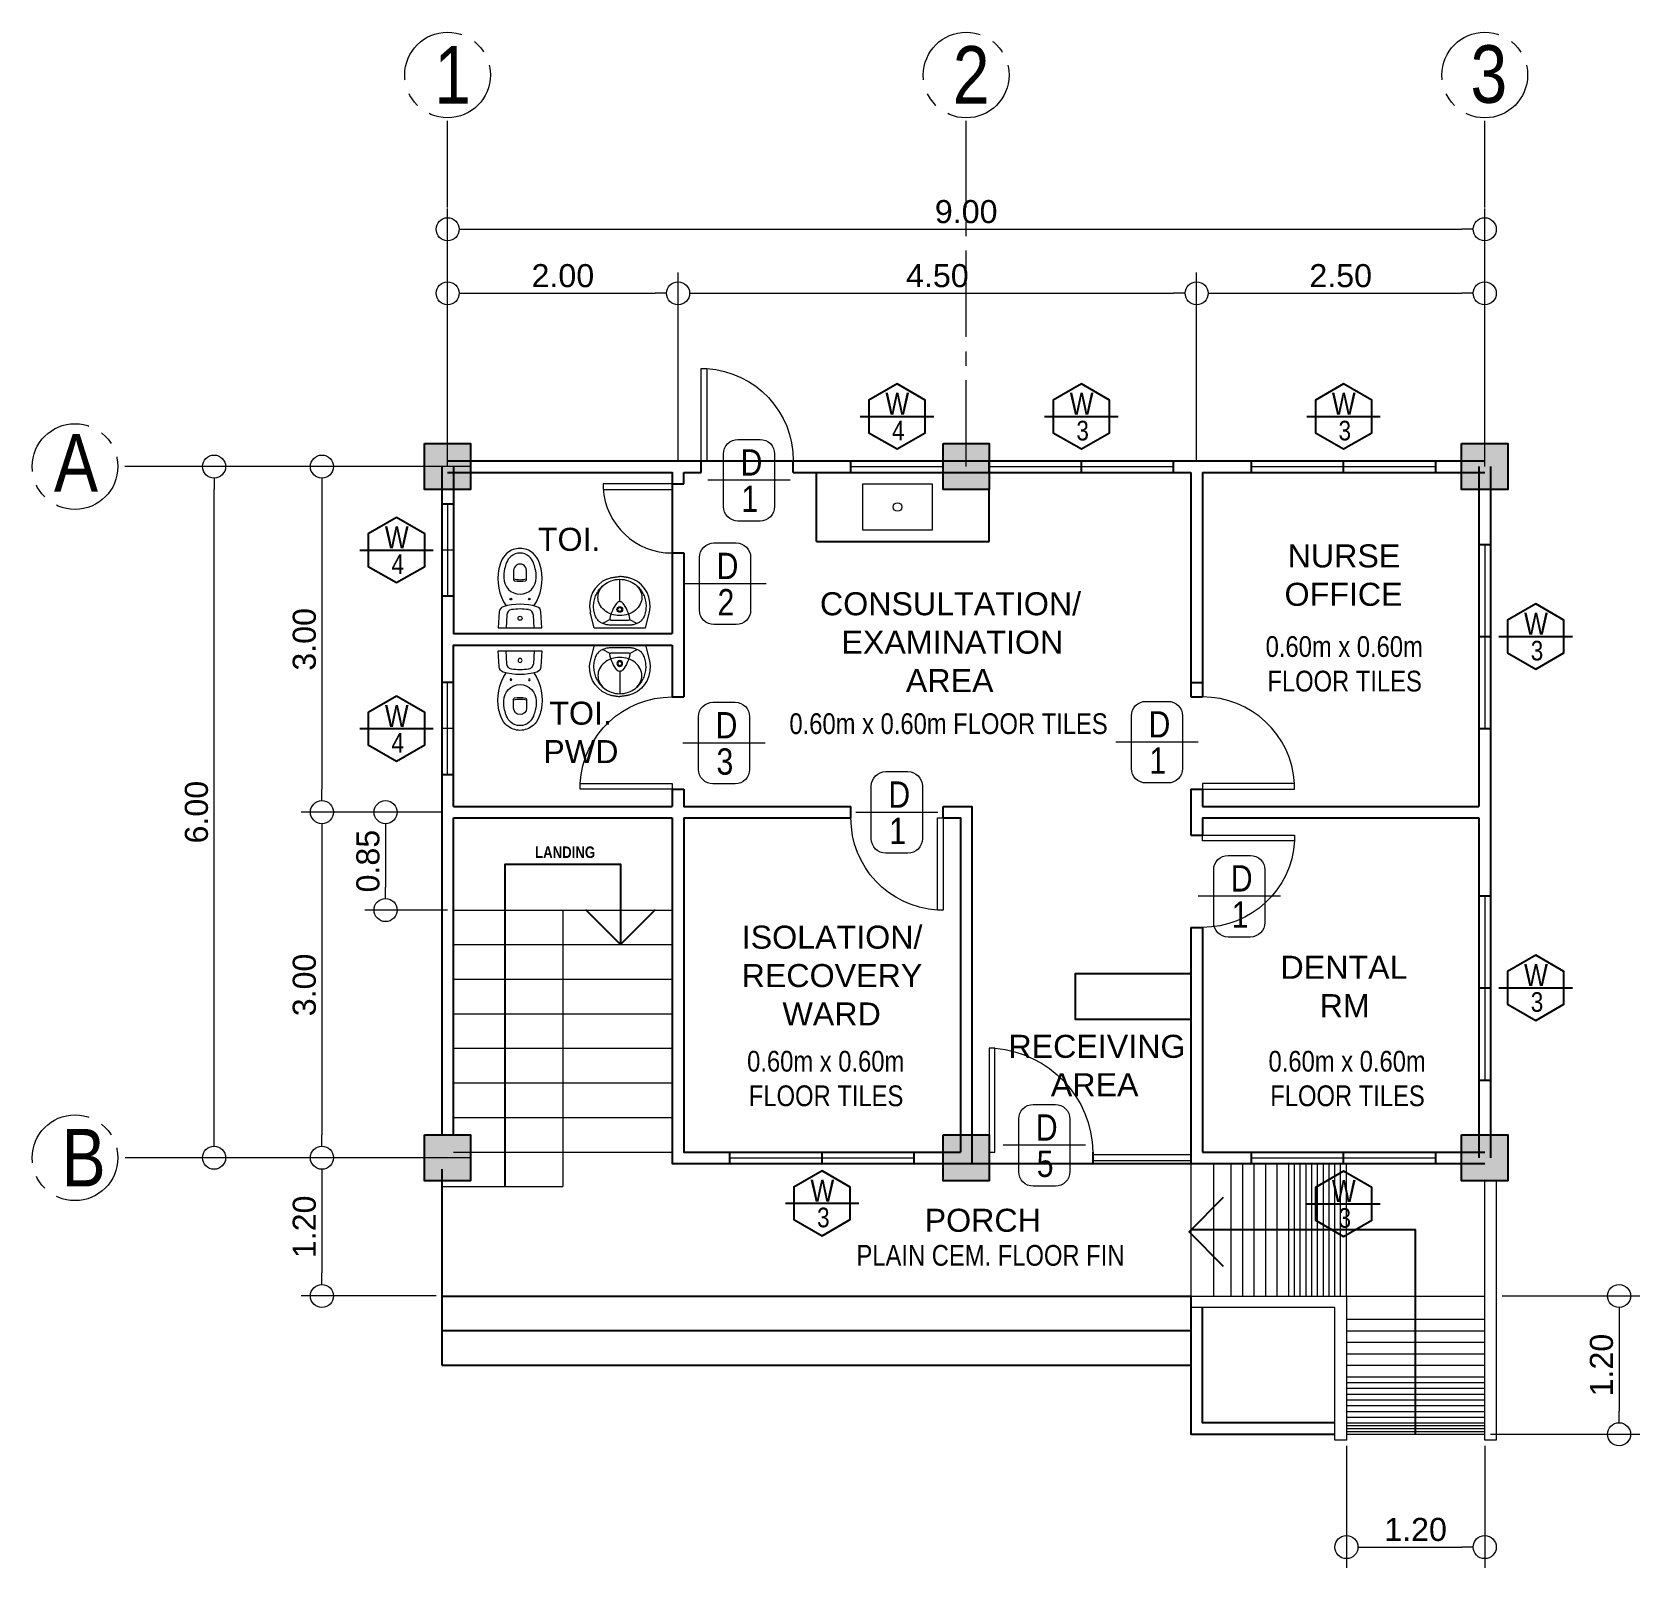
# Model space of a CAD drawing. Header units: metres. Extents: x -460 to 31334, y -1777 to 24987.
# Drawn here: x 70.41 to 84.36, y -798.45 to -785.12 of the extents above; entities that cross this region are included whole.
import ezdxf
from ezdxf.enums import TextEntityAlignment as Align

# ---------------------------------------------------------------- set-up
doc = ezdxf.new("R2010")
doc.units = ezdxf.units.M
doc.header["$MEASUREMENT"] = 0
doc.linetypes.add('CENTER2', pattern=[1.125, 0.75, -0.125, 0.125, -0.125])
doc.linetypes.add('HIDDEN', pattern=[0.375, 0.25, -0.125])
doc.layers.get('Defpoints').update_dxf_attribs({"color": 2})
for name, color, linetype in [('01 FURNITURE', 8, 'Continuous'), ('Anno_Door Sched', 1, 'Continuous'), ('Anno_Flr. Level', 1, 'Continuous'), ('Anno_Win&Dr Sched', 1, 'Continuous'), ('FURN', 8, 'Continuous'), ('wall', 7, 'Continuous')]:
    doc.layers.add(name, color=color, linetype=linetype)
for name, color, linetype, lineweight in [('Arch_Door', 1, 'Continuous', 18), ('COLUMNS', 5, 'Continuous', 25), ('DIM', 8, 'Continuous', 5), ('fix', 8, 'Continuous', 13), ('FIXTURES AND FURNITURES', 1, 'Continuous', 20)]:
    doc.layers.add(name, color=color, linetype=linetype, lineweight=lineweight)
doc.layers.add('DW', color=7, linetype='Continuous', lineweight=9, true_color=0xff0a0a)
doc.layers.add('DWS', color=7, linetype='Continuous', lineweight=15, true_color=0x0aff0a)
doc.styles.add('AN100', font='ARIALN.TTF', dxfattribs={"height": 0.25})
doc.styles.get("Standard").update_dxf_attribs({"font": 'arial.ttf'})
doc.dimstyles.get("Standard").update_dxf_attribs({"dimtxt": 0.2, "dimasz": 0.2, "dimexe": 0.18, "dimexo": 0.05, "dimgap": 0.05, "dimtad": 1, "dimzin": 0, "dimdsep": 46, "dimtxsty": 'Standard', "dimblk": 'DOTBLANK', "dimcen": 0.09, "dimclrd": 256, "dimclre": 256, "dimaunit": 1, "dimadec": 6, "dimazin": 0, "dimtfac": 1, "dimtix": 1, "dimtofl": 0, "dimtmove": 0, "dimatfit": 3, "dimfxl": 1, "dimtolj": 1, "dimtzin": 0, "dimlwd": -1, "dimlwe": -1, "dimarcsym": 0})

# ---------------------------------------------------------------- blocks, each defined once
blk = doc.blocks.new('_DotBlank')
at = {"color": 0, "linetype": 'ByBlock', "lineweight": -2}
blk.add_line((-0.5, 0), (-1, 0), dxfattribs=at)
blk.add_circle((0, 0), 0.5, dxfattribs=at)
blk = doc.blocks.new('*D676')
at = {"layer": 'Defpoints', "color": 0, "transparency": 16777216}
for p in [(83.012, -787.387), (80.512, -788.891), (83.012, -788.891)]:
    blk.add_point(p, dxfattribs=at)
at = {"layer": 'DIM', "transparency": 16777216}
for p, q in [((80.512, -788.841), (80.512, -787.207)), ((83.012, -788.841), (83.012, -787.207)), ((80.712, -787.387), (82.812, -787.387))]:
    blk.add_line(p, q, dxfattribs=at)
at = {"layer": 'DIM', "transparency": 16777216, "xscale": 0.2, "yscale": 0.2, "zscale": 0.2, "rotation": 180}
blk.add_blockref('_DotBlank', (80.512, -787.387), dxfattribs=at)
at = {"layer": 'DIM', "transparency": 16777216, "xscale": 0.2, "yscale": 0.2, "zscale": 0.2}
blk.add_blockref('_DotBlank', (83.012, -787.387), dxfattribs=at)
at = {"layer": 'DIM', "color": 0, "transparency": 16777216, "insert": (81.762, -787.235), "char_height": 0.2, "attachment_point": 5}
blk.add_mtext('\\A1;2.50', dxfattribs=at)
blk = doc.blocks.new('*D677')
at = {"layer": 'Defpoints', "color": 0, "transparency": 16777216}
for p in [(74.012, -788.891), (72.921, -791.891), (74.012, -791.891)]:
    blk.add_point(p, dxfattribs=at)
at = {"layer": 'DIM', "transparency": 16777216}
for p, q in [((73.962, -788.891), (72.741, -788.891)), ((72.921, -789.091), (72.921, -791.691)), ((73.962, -791.891), (72.741, -791.891))]:
    blk.add_line(p, q, dxfattribs=at)
at = {"layer": 'DIM', "transparency": 16777216, "xscale": 0.2, "yscale": 0.2, "zscale": 0.2}
for p, rotation in [((72.921, -788.891), 90), ((72.921, -791.891), 270)]:
    blk.add_blockref('_DotBlank', p, dxfattribs=dict(at, rotation=rotation))
at = {"layer": 'DIM', "color": 0, "transparency": 16777216, "insert": (72.769, -790.391), "char_height": 0.2, "attachment_point": 5, "rotation": 90}
blk.add_mtext('\\A1;3.00', dxfattribs=at)
blk = doc.blocks.new('*D678')
at = {"layer": 'Defpoints', "color": 0, "transparency": 16777216}
for p in [(76.012, -787.387), (74.012, -788.891), (76.012, -788.891)]:
    blk.add_point(p, dxfattribs=at)
at = {"layer": 'DIM', "transparency": 16777216}
for p, q in [((74.012, -788.841), (74.012, -787.207)), ((76.012, -788.841), (76.012, -787.207)), ((74.212, -787.387), (75.812, -787.387))]:
    blk.add_line(p, q, dxfattribs=at)
at = {"layer": 'DIM', "transparency": 16777216, "xscale": 0.2, "yscale": 0.2, "zscale": 0.2, "rotation": 180}
blk.add_blockref('_DotBlank', (74.012, -787.387), dxfattribs=at)
at = {"layer": 'DIM', "transparency": 16777216, "xscale": 0.2, "yscale": 0.2, "zscale": 0.2}
blk.add_blockref('_DotBlank', (76.012, -787.387), dxfattribs=at)
at = {"layer": 'DIM', "color": 0, "transparency": 16777216, "insert": (75.012, -787.235), "char_height": 0.2, "attachment_point": 5}
blk.add_mtext('\\A1;2.00', dxfattribs=at)
blk = doc.blocks.new('*D669')
at = {"layer": 'Defpoints', "color": 0, "transparency": 16777216}
for p in [(80.512, -787.387), (76.012, -788.891), (80.512, -788.891)]:
    blk.add_point(p, dxfattribs=at)
at = {"layer": 'DIM', "transparency": 16777216}
for p, q in [((76.012, -788.841), (76.012, -787.207)), ((80.512, -788.841), (80.512, -787.207)), ((76.212, -787.387), (80.312, -787.387))]:
    blk.add_line(p, q, dxfattribs=at)
at = {"layer": 'DIM', "transparency": 16777216, "xscale": 0.2, "yscale": 0.2, "zscale": 0.2, "rotation": 180}
blk.add_blockref('_DotBlank', (76.012, -787.387), dxfattribs=at)
at = {"layer": 'DIM', "transparency": 16777216, "xscale": 0.2, "yscale": 0.2, "zscale": 0.2}
blk.add_blockref('_DotBlank', (80.512, -787.387), dxfattribs=at)
at = {"layer": 'DIM', "color": 0, "transparency": 16777216, "insert": (78.262, -787.235), "char_height": 0.2, "attachment_point": 5}
blk.add_mtext('\\A1;4.50', dxfattribs=at)
blk = doc.blocks.new('*D670')
at = {"layer": 'Defpoints', "color": 0, "transparency": 16777216}
for p in [(83.012, -786.831), (83.012, -787.207), (74.012, -787.387)]:
    blk.add_point(p, dxfattribs=at)
at = {"layer": 'DIM', "transparency": 16777216}
for p, q in [((74.012, -787.337), (74.012, -786.651)), ((83.012, -787.157), (83.012, -786.651)), ((74.212, -786.831), (82.812, -786.831))]:
    blk.add_line(p, q, dxfattribs=at)
at = {"layer": 'DIM', "transparency": 16777216, "xscale": 0.2, "yscale": 0.2, "zscale": 0.2, "rotation": 180}
blk.add_blockref('_DotBlank', (74.012, -786.831), dxfattribs=at)
at = {"layer": 'DIM', "transparency": 16777216, "xscale": 0.2, "yscale": 0.2, "zscale": 0.2}
blk.add_blockref('_DotBlank', (83.012, -786.831), dxfattribs=at)
at = {"layer": 'DIM', "color": 0, "transparency": 16777216, "insert": (78.512, -786.679), "char_height": 0.2, "attachment_point": 5}
blk.add_mtext('\\A1;9.00', dxfattribs=at)
blk = doc.blocks.new('*D679')
at = {"layer": 'Defpoints', "color": 0, "transparency": 16777216}
for p in [(74.012, -791.891), (72.921, -794.891), (73.812, -794.891)]:
    blk.add_point(p, dxfattribs=at)
at = {"layer": 'DIM', "transparency": 16777216}
for p, q in [((73.962, -791.891), (72.741, -791.891)), ((72.921, -792.091), (72.921, -794.691)), ((73.762, -794.891), (72.741, -794.891))]:
    blk.add_line(p, q, dxfattribs=at)
at = {"layer": 'DIM', "transparency": 16777216, "xscale": 0.2, "yscale": 0.2, "zscale": 0.2}
for p, rotation in [((72.921, -791.891), 90), ((72.921, -794.891), 270)]:
    blk.add_blockref('_DotBlank', p, dxfattribs=dict(at, rotation=rotation))
at = {"layer": 'DIM', "color": 0, "transparency": 16777216, "insert": (72.769, -793.391), "char_height": 0.2, "attachment_point": 5, "rotation": 90}
blk.add_mtext('\\A1;3.00', dxfattribs=at)
blk = doc.blocks.new('*D680')
at = {"layer": 'Defpoints', "color": 0, "transparency": 16777216}
for p in [(73.812, -794.891), (72.921, -796.091), (73.962, -796.091)]:
    blk.add_point(p, dxfattribs=at)
at = {"layer": 'DIM', "transparency": 16777216}
for p, q in [((73.762, -794.891), (72.741, -794.891)), ((72.921, -795.091), (72.921, -795.891)), ((73.912, -796.091), (72.741, -796.091))]:
    blk.add_line(p, q, dxfattribs=at)
at = {"layer": 'DIM', "transparency": 16777216, "xscale": 0.2, "yscale": 0.2, "zscale": 0.2}
for p, rotation in [((72.921, -794.891), 90), ((72.921, -796.091), 270)]:
    blk.add_blockref('_DotBlank', p, dxfattribs=dict(at, rotation=rotation))
at = {"layer": 'DIM', "color": 0, "transparency": 16777216, "insert": (72.769, -795.491), "char_height": 0.2, "attachment_point": 5, "rotation": 90}
blk.add_mtext('\\A1;1.20', dxfattribs=at)
blk = doc.blocks.new('*D671')
at = {"layer": 'Defpoints', "color": 0, "transparency": 16777216}
for p in [(71.985, -788.891), (72.921, -788.891), (72.921, -794.891)]:
    blk.add_point(p, dxfattribs=at)
at = {"layer": 'DIM', "transparency": 16777216}
for p, q in [((72.871, -788.891), (71.805, -788.891)), ((71.985, -794.691), (71.985, -789.091)), ((72.871, -794.891), (71.805, -794.891))]:
    blk.add_line(p, q, dxfattribs=at)
at = {"layer": 'DIM', "transparency": 16777216, "xscale": 0.2, "yscale": 0.2, "zscale": 0.2}
for p, rotation in [((71.985, -788.891), 90), ((71.985, -794.891), 270)]:
    blk.add_blockref('_DotBlank', p, dxfattribs=dict(at, rotation=rotation))
at = {"layer": 'DIM', "color": 0, "transparency": 16777216, "insert": (71.833, -791.891), "char_height": 0.2, "attachment_point": 5, "rotation": 90}
blk.add_mtext('\\A1;6.00', dxfattribs=at)
blk = doc.blocks.new('A$C1BDC7D92')
at = {"layer": 'fix', "linetype": 'Continuous', "transparency": 33554687}
for p, q in [((0.043, 0.479), (0.007, 0.332)), ((0.523, 0.479), (0.043, 0.479)), ((0.523, 0.479), (0.558, 0.332))]:
    blk.add_line(p, q, dxfattribs=at)
at = {"layer": 'fix', "transparency": 33554687}
for p, q in [((0.193, 0.402), (0.122, 0.438)), ((0.372, 0.402), (0.443, 0.438))]:
    blk.add_line(p, q, dxfattribs=at)
at = {"layer": 'fix', "linetype": 'Continuous', "transparency": 33554687}
for points in [[(0.138, 0.075), (0.127, 0.083), (0.118, 0.091), (0.11, 0.099), (0.11, 0.099), (0.101, 0.108), (0.094, 0.118), (0.086, 0.127), (0.079, 0.137), (0.073, 0.148), (0.067, 0.159), (0.061, 0.17), (0.057, 0.181), (0.057, 0.181), (0.052, 0.193), (0.049, 0.204), (0.045, 0.216), (0.043, 0.229), (0.041, 0.241), (0.039, 0.253), (0.038, 0.266), (0.038, 0.278), (0.038, 0.278), (0.039, 0.291), (0.04, 0.304), (0.041, 0.316), (0.043, 0.328), (0.046, 0.34), (0.049, 0.352), (0.053, 0.362), (0.057, 0.372), (0.057, 0.372), (0.061, 0.382), (0.066, 0.39), (0.071, 0.398), (0.076, 0.405), (0.082, 0.412), (0.089, 0.418), (0.095, 0.423), (0.102, 0.428), (0.102, 0.428), (0.109, 0.432), (0.117, 0.436), (0.125, 0.439), (0.132, 0.442), (0.14, 0.445), (0.148, 0.447), (0.156, 0.449), (0.164, 0.45), (0.164, 0.45), (0.171, 0.451), (0.178, 0.452), (0.185, 0.452), (0.192, 0.453), (0.199, 0.453), (0.206, 0.453), (0.213, 0.453), (0.22, 0.453), (0.22, 0.453), (0.228, 0.453), (0.235, 0.453), (0.243, 0.453), (0.251, 0.453), (0.258, 0.453), (0.266, 0.453), (0.273, 0.453), (0.281, 0.453), (0.281, 0.453), (0.288, 0.453), (0.295, 0.453), (0.302, 0.453), (0.309, 0.453), (0.315, 0.453), (0.322, 0.453), (0.329, 0.453), (0.337, 0.453), (0.337, 0.453), (0.344, 0.453), (0.352, 0.453), (0.359, 0.453), (0.367, 0.453), (0.375, 0.453), (0.383, 0.452), (0.391, 0.451), (0.4, 0.45), (0.4, 0.45), (0.408, 0.449), (0.416, 0.447), (0.424, 0.445), (0.432, 0.442), (0.44, 0.439), (0.448, 0.436), (0.456, 0.432), (0.463, 0.428), (0.463, 0.428), (0.47, 0.423), (0.476, 0.418), (0.483, 0.412), (0.489, 0.405), (0.494, 0.398), (0.499, 0.39), (0.504, 0.382), (0.509, 0.372), (0.509, 0.372), (0.513, 0.362), (0.516, 0.352), (0.519, 0.34), (0.522, 0.328), (0.524, 0.316), (0.526, 0.304), (0.527, 0.291), (0.527, 0.278), (0.527, 0.278), (0.527, 0.266), (0.526, 0.253), (0.524, 0.241), (0.522, 0.229), (0.52, 0.216), (0.517, 0.204), (0.513, 0.193), (0.509, 0.181), (0.509, 0.181), (0.504, 0.17), (0.498, 0.159), (0.492, 0.148), (0.486, 0.137), (0.479, 0.127), (0.472, 0.118), (0.464, 0.108), (0.455, 0.099), (0.455, 0.099), (0.447, 0.091), (0.438, 0.083), (0.427, 0.075)], [(0.283, 0.234), (0.283, 0.169), (0.283, 0.103), (0.283, 0.025)]]:
    blk.add_lwpolyline(points, dxfattribs=at)
blk.add_lwpolyline([(0.283, 0.025, -0.082757), (0.203, 0.039, -0.090524), (0.138, 0.075, -0.104224), (0.093, 0.132, -0.116526), (0.078, 0.195, -0.116526), (0.093, 0.258, -0.104224), (0.138, 0.314, -0.090524), (0.203, 0.35, -0.082757), (0.283, 0.364, -0.082757), (0.362, 0.35, -0.090524), (0.427, 0.314, -0.104224), (0.472, 0.258, -0.116526), (0.487, 0.195, -0.116526), (0.472, 0.132, -0.104224), (0.427, 0.075, -0.090524), (0.362, 0.039, -0.082757)], format="xyb", close=True, dxfattribs=at)
blk.add_lwpolyline([(0.31, 0.247, 0.133789), (0.375, 0.393, 0.453405), (0.363, 0.406), (0.202, 0.406, 0.453405), (0.19, 0.393, 0.133789), (0.255, 0.247)], format="xyb", dxfattribs=at)
at = {"layer": 'fix', "transparency": 33554687}
for points in [[(0.16, 0.025), (0.17, 0.021), (0.18, 0.018), (0.188, 0.015), (0.195, 0.013), (0.202, 0.011), (0.208, 0.01), (0.214, 0.009), (0.219, 0.008), (0.225, 0.007), (0.231, 0.006), (0.238, 0.005), (0.245, 0.004), (0.253, 0.003), (0.262, 0.002), (0.271, 0.001), (0.283, 0)], [(0.405, 0.025), (0.395, 0.021), (0.386, 0.018), (0.377, 0.015), (0.37, 0.013), (0.363, 0.011), (0.357, 0.01), (0.351, 0.009), (0.346, 0.008), (0.34, 0.007), (0.334, 0.006), (0.327, 0.005), (0.32, 0.004), (0.312, 0.003), (0.304, 0.002), (0.294, 0.001), (0.283, 0)]]:
    blk.add_lwpolyline(points, dxfattribs=at)
at = {"layer": 'fix', "linetype": 'Continuous', "transparency": 33554687}
for radius in [0.0264, 0.0185]:
    blk.add_circle((0.283, 0.307), radius, dxfattribs=at)
for centre, radius, start, end in [((0.267, 0.269), 0.267, 166.4993, 246.3994), ((0.298, 0.269), 0.267, 293.6006, 13.5007), ((0.283, 0.269), 0.0353, 219.2954, 320.7046)]:
    blk.add_arc(centre, radius, start, end, dxfattribs=at)
at = {"layer": 'fix', "transparency": 33554687, "text_generation_flag": 4, "flags": 1}
for tag, p in [('ASCATNO', (0.283, 0.479)), ('ASCOLOR', (0.283, 0.469)), ('ASNAME', (0.283, 0.474))]:
    blk.add_attdef(tag, text='', height=0.00294, rotation=180, dxfattribs=at).set_placement(p, align=Align.MIDDLE)
blk = doc.blocks.new('A$C760102CB')
at = {"layer": 'fix', "transparency": 33554687}
for p, q in [((0.071, 0.69), (0.077, 0.579)), ((0.308, 0.578), (0.315, 0.69))]:
    blk.add_line(p, q, dxfattribs=at)
for points in [[(0.011, 0.552, 0.313572), (0.046, 0.507, 0.148983), (0.339, 0.506, 0.313572), (0.374, 0.551), (0.383, 0.69), (0.003, 0.69)], [(0.333, 0.256, 0.997252), (0.051, 0.257, 0.054268), (0.059, 0.177, 0.040235), (0.075, 0.124, 0.119968), (0.112, 0.071, 0.181516), (0.191, 0.041, 0.181516), (0.271, 0.07, 0.119968), (0.308, 0.123, 0.040235), (0.325, 0.177, 0.054268)], [(0.248, 0.271, 0.353967), (0.24, 0.281, 0.105376), (0.143, 0.281, 0.353967), (0.135, 0.272), (0.135, 0.193, 1), (0.248, 0.193)]]:
    blk.add_lwpolyline(points, format="xyb", close=True, dxfattribs=at)
blk.add_lwpolyline([(0.072, 0.5, 0.204199), (0.009, 0.177, 0.040235), (0.028, 0.115, 0.119968), (0.078, 0.043, 0.181516), (0.191, 0, 0.181516), (0.304, 0.042, 0.119968), (0.356, 0.114, 0.040235), (0.374, 0.176, 0.204199), (0.313, 0.499)], format="xyb", dxfattribs=at)
for centre, radius in [((0.193, 0.607), 0.0175), ((0.112, 0.44), 0.0075), ((0.272, 0.44), 0.0075)]:
    blk.add_circle(centre, radius, dxfattribs=at)
for centre, radius, start, end in [((0.127, 0.582), 0.05, 183.2724, 260.6544), ((0.259, 0.581), 0.05, 279.0654, 356.4474), ((0.194, 0.987), 0.461, 260.6544, 279.0654), ((0.191, 0.053), 0.219, 74.9202, 104.7996)]:
    blk.add_arc(centre, radius, start, end, dxfattribs=at)
blk = doc.blocks.new('Door')
at = {"layer": 'Anno_Door Sched', "lineweight": 9, "ltscale": 0.5}
blk.add_line((12.7884, 558.3848), (12.3721, 558.3848), dxfattribs=at)
at = {"layer": 'Anno_Door Sched', "lineweight": 9}
blk.add_lwpolyline([(12.5239, 558.5915), (12.6366, 558.5915, -0.414214), (12.7096, 558.5185), (12.7096, 558.2511, -0.414214), (12.6366, 558.1781), (12.5239, 558.1781, -0.414214), (12.4509, 558.2511), (12.4509, 558.5185, -0.414214)], format="xyb", close=True, dxfattribs=at)
at = {"layer": 'Anno_Door Sched', "linetype": 'Continuous', "insert": (12.5376, 558.5418), "char_height": 0.1333, "width": 0.065087, "attachment_point": 1, "style": 'AN100'}
blk.add_mtext('D', dxfattribs=at)
blk = doc.blocks.new('*D1056')
at = {"layer": 'Defpoints', "color": 0, "transparency": 16777216}
for p in [(83.112, -796.091), (83.012, -797.291), (84.178, -797.291)]:
    blk.add_point(p, dxfattribs=at)
at = {"layer": 'DIM', "transparency": 16777216}
for p, q in [((83.162, -796.091), (84.358, -796.091)), ((84.178, -796.291), (84.178, -797.091)), ((83.062, -797.291), (84.358, -797.291))]:
    blk.add_line(p, q, dxfattribs=at)
at = {"layer": 'DIM', "transparency": 16777216, "xscale": 0.2, "yscale": 0.2, "zscale": 0.2}
for p, rotation in [((84.178, -796.091), 90), ((84.178, -797.291), 270)]:
    blk.add_blockref('_DotBlank', p, dxfattribs=dict(at, rotation=rotation))
at = {"layer": 'DIM', "color": 0, "transparency": 16777216, "insert": (84.026, -796.691), "char_height": 0.2, "attachment_point": 5, "rotation": 90}
blk.add_mtext('\\A1;1.20', dxfattribs=at)
blk = doc.blocks.new('*D1063')
at = {"layer": 'Defpoints', "color": 0, "transparency": 16777216}
for p in [(81.812, -797.341), (83.012, -797.341), (83.012, -798.271)]:
    blk.add_point(p, dxfattribs=at)
at = {"layer": 'DIM', "transparency": 16777216}
for p, q in [((81.812, -797.391), (81.812, -798.451)), ((83.012, -797.391), (83.012, -798.451)), ((82.012, -798.271), (82.812, -798.271))]:
    blk.add_line(p, q, dxfattribs=at)
at = {"layer": 'DIM', "transparency": 16777216, "xscale": 0.2, "yscale": 0.2, "zscale": 0.2, "rotation": 180}
blk.add_blockref('_DotBlank', (81.812, -798.271), dxfattribs=at)
at = {"layer": 'DIM', "transparency": 16777216, "xscale": 0.2, "yscale": 0.2, "zscale": 0.2}
blk.add_blockref('_DotBlank', (83.012, -798.271), dxfattribs=at)
at = {"layer": 'DIM', "color": 0, "transparency": 16777216, "insert": (82.412, -798.119), "char_height": 0.2, "attachment_point": 5}
blk.add_mtext('\\A1;1.20', dxfattribs=at)
blk = doc.blocks.new('*D1064')
at = {"layer": 'Defpoints', "color": 0, "transparency": 16777216}
for p in [(74.012, -791.891), (73.473, -792.741), (74.062, -792.741)]:
    blk.add_point(p, dxfattribs=at)
at = {"layer": 'DIM', "transparency": 16777216}
for p, q in [((73.962, -791.891), (73.293, -791.891)), ((73.473, -792.091), (73.473, -792.541)), ((74.012, -792.741), (73.293, -792.741))]:
    blk.add_line(p, q, dxfattribs=at)
at = {"layer": 'DIM', "transparency": 16777216, "xscale": 0.2, "yscale": 0.2, "zscale": 0.2}
for p, rotation in [((73.473, -791.891), 90), ((73.473, -792.741), 270)]:
    blk.add_blockref('_DotBlank', p, dxfattribs=dict(at, rotation=rotation))
at = {"layer": 'DIM', "color": 0, "transparency": 16777216, "insert": (73.321, -792.316), "char_height": 0.2, "attachment_point": 5, "rotation": 90}
blk.add_mtext('\\A1;0.85', dxfattribs=at)

msp = doc.modelspace()

# ---------------------------------------------------------------- hatches: boundary and pattern name
at = {"layer": 'COLUMNS'}
h = msp.add_hatch(color=256, dxfattribs=at)
h.dxf.hatch_style = 1
h.paths.add_polyline_path([(73.81176, -788.69118), (74.21176, -788.69118), (74.21176, -789.09118), (73.81176, -789.09118)])
h = msp.add_hatch(color=256, dxfattribs=at)
h.dxf.hatch_style = 1
h.paths.add_polyline_path([(78.31176, -788.69118), (78.71176, -788.69118), (78.71176, -789.09118), (78.31176, -789.09118)])
h = msp.add_hatch(color=256, dxfattribs=at)
h.dxf.hatch_style = 1
h.paths.add_polyline_path([(82.81176, -788.69118), (83.21176, -788.69118), (83.21176, -789.09118), (82.81176, -789.09118)])
h = msp.add_hatch(color=256, dxfattribs=at)
h.dxf.hatch_style = 1
h.paths.add_polyline_path([(73.81176, -794.69118), (74.21176, -794.69118), (74.21176, -795.09118), (73.81176, -795.09118)])
h = msp.add_hatch(color=256, dxfattribs=at)
h.dxf.hatch_style = 1
h.paths.add_polyline_path([(78.31176, -794.69118), (78.71176, -794.69118), (78.71176, -795.09118), (78.31176, -795.09118)])
h = msp.add_hatch(color=256, dxfattribs=at)
h.dxf.hatch_style = 1
h.paths.add_polyline_path([(82.81176, -794.69118), (83.21176, -794.69118), (83.21176, -795.09118), (82.81176, -795.09118)])

# ---------------------------------------------------------------- linework, layer by layer
at = {"color": 13, "true_color": 0xf45b43}
for points in [[(77.21176, -789.54118), (77.21176, -788.94118)], [(78.71176, -789.54118), (78.71176, -789.09118)], [(77.21176, -789.54118), (78.71176, -789.54118)], [(80.46176, -793.69118), (79.46176, -793.69118), (79.46176, -793.29118), (80.46176, -793.29118)], [(73.96176, -794.99118), (73.96176, -796.09118)], [(73.96176, -796.09118), (73.96176, -796.69118)], [(73.96176, -796.09118), (80.46176, -796.09118)], [(80.46176, -796.09118), (80.46176, -796.69118)], [(73.96176, -796.39118), (80.46176, -796.39118)], [(73.96176, -796.69118), (80.46176, -796.69118)]]:
    msp.add_lwpolyline(points, dxfattribs=at)
at = {"color": 252, "true_color": 0x8c8c8c}
for points in [[(74.51176, -795.14118), (74.51176, -792.34118), (75.51176, -792.34118), (75.51176, -793.04118)], [(82.41176, -797.29118), (82.41176, -795.51618), (80.46176, -795.51618)], [(81.71176, -797.19118), (80.56176, -797.19118), (80.56176, -796.19118)], [(80.46176, -796.69118), (80.46176, -797.29118), (81.71176, -797.29118)]]:
    msp.add_lwpolyline(points, dxfattribs=at)
at = {"color": 13, "lineweight": 9, "ltscale": 10, "true_color": 0xf45b43}
for points in [[(74.06176, -792.74118), (75.01176, -792.74118)], [(75.01176, -792.74118), (75.01176, -795.14118)], [(75.01176, -792.74118), (75.96176, -792.74118)], [(74.06176, -793.04118), (75.01176, -793.04118)], [(75.01176, -793.04118), (75.96176, -793.04118)], [(74.06176, -793.34118), (75.01176, -793.34118)], [(74.06176, -793.64118), (75.01176, -793.64118)], [(74.06176, -793.94118), (75.01176, -793.94118)], [(74.06176, -794.24118), (75.01176, -794.24118)], [(74.06176, -794.54118), (75.01176, -794.54118)], [(74.06176, -794.84118), (75.01176, -794.84118)], [(73.96176, -795.14118), (75.01176, -795.14118)]]:
    msp.add_lwpolyline(points, dxfattribs=at)
for points in [[(75.81176, -792.74003), (75.51176, -793.04003), (75.21176, -792.74003)], [(80.74628, -795.83456), (80.44628, -795.53456), (80.74628, -795.23456)]]:
    msp.add_lwpolyline(points)
at = {"color": 13, "linetype": 'HIDDEN', "lineweight": 9, "ltscale": 10, "true_color": 0xf45b43}
for points in [[(75.01176, -793.34118), (75.96176, -793.34118)], [(75.01176, -793.64118), (75.96176, -793.64118)], [(75.01176, -793.94118), (75.96176, -793.94118)], [(75.01176, -794.24118), (75.96176, -794.24118)], [(75.01176, -794.54118), (75.96176, -794.54118)], [(75.01176, -794.84118), (75.96176, -794.84118)]]:
    msp.add_lwpolyline(points, dxfattribs=at)
at = {"color": 252, "lineweight": 5, "true_color": 0x8c8c8c}
for points in [[(80.46176, -794.94118), (80.46176, -796.09118)], [(80.66176, -796.09118), (80.66176, -794.94118)], [(80.81176, -796.09118), (80.81176, -794.94118)], [(80.91176, -796.09118), (80.91176, -794.94118)], [(81.01176, -796.09118), (81.01176, -794.94118)], [(81.11176, -796.09118), (81.11176, -794.94118)], [(81.21176, -796.09118), (81.21176, -794.94118)], [(81.31176, -796.09118), (81.31176, -794.94118)], [(81.36176, -796.09118), (81.36176, -794.94118)], [(81.41176, -796.09118), (81.41176, -794.94118)], [(81.46176, -796.09118), (81.46176, -794.94118)], [(81.51176, -796.09118), (81.51176, -794.94118)], [(81.56176, -796.09118), (81.56176, -794.94118)], [(81.61176, -796.09118), (81.61176, -794.94118)], [(81.66176, -796.09118), (81.66176, -794.94118)], [(81.71176, -796.09118), (81.71176, -794.94118)], [(81.76176, -796.09118), (81.76176, -794.94118)], [(81.81176, -796.09118), (81.81176, -794.94118)], [(81.81176, -796.09262), (83.01176, -796.09262)], [(81.81176, -796.29262), (83.01176, -796.29262)], [(81.81176, -796.39262), (83.01176, -796.39262)], [(81.81176, -796.49262), (83.01176, -796.49262)], [(81.81176, -796.59262), (83.01176, -796.59262)], [(81.81176, -796.69262), (83.01176, -796.69262)], [(81.81176, -796.79262), (83.01176, -796.79262)], [(81.81176, -796.84262), (83.01176, -796.84262)], [(81.81176, -796.89262), (83.01176, -796.89262)], [(81.81176, -796.94262), (83.01176, -796.94262)], [(81.81176, -796.99262), (83.01176, -796.99262)], [(81.81176, -797.04262), (83.01176, -797.04262)], [(81.81176, -797.09262), (83.01176, -797.09262)], [(81.81176, -797.14262), (83.01176, -797.14262)], [(81.81176, -797.19262), (83.01176, -797.19262)], [(81.81176, -797.21618), (83.01176, -797.21618)], [(81.81176, -797.24118), (83.01176, -797.24118)], [(81.81176, -797.26618), (83.01176, -797.26618)], [(81.81176, -797.29118), (83.01176, -797.29118)]]:
    msp.add_lwpolyline(points, dxfattribs=at)
at = {"color": 13, "lineweight": 5, "true_color": 0xf45b43}
for points in [[(83.11176, -795.09118), (83.11176, -797.34118), (83.01176, -797.34118), (83.01176, -795.09118)], [(80.46176, -796.09118), (81.81176, -796.09118), (81.81176, -797.34118), (81.71176, -797.34118), (81.71176, -796.19118), (80.46176, -796.19118)]]:
    msp.add_lwpolyline(points, dxfattribs=at)
at = {"layer": '01 FURNITURE', "color": 18, "linetype": 'CENTER2', "lineweight": 9, "true_color": 0x000000}
for p, q in [((74.01176, -788.89118), (74.01176, -785.86382)), ((78.51176, -788.89118), (78.51176, -785.86426)), ((83.01176, -788.89118), (83.01176, -785.8647))]:
    msp.add_line(p, q, dxfattribs=at)
for points in [[(74.21176, -788.89118), (71.15012, -788.89118)], [(74.21455, -794.89118), (71.15012, -794.89118)]]:
    msp.add_lwpolyline(points, dxfattribs=at)
for centre in [(74.01176, -785.4919), (78.51175, -785.49234), (83.01175, -785.49234), (70.7782, -788.89118), (70.7782, -794.89118)]:
    msp.add_circle(centre, 0.37192, dxfattribs=at)
at = {"layer": 'Anno_Win&Dr Sched', "color": 1}
for p, q in [((77.5927, -788.45598), (78.23082, -788.45598)), ((79.1927, -788.45598), (79.83082, -788.45598)), ((81.4677, -788.45598), (82.10582, -788.45598)), ((73.24928, -789.61618), (73.88739, -789.61618)), ((83.13584, -790.36618), (83.77396, -790.36618)), ((73.24928, -791.16618), (73.88739, -791.16618)), ((83.13584, -793.41618), (83.77396, -793.41618)), ((76.9427, -795.28667), (77.58082, -795.28667)), ((81.4677, -795.29067), (82.10582, -795.29067))]:
    msp.add_line(p, q, dxfattribs=at)
for points in [[(77.91176, -788.17344), (77.66706, -788.31471), (77.66706, -788.59726), (77.91176, -788.73853), (78.15645, -788.59726), (78.15645, -788.31471)], [(79.51176, -788.17344), (79.26706, -788.31471), (79.26706, -788.59726), (79.51176, -788.73853), (79.75645, -788.59726), (79.75645, -788.31471)], [(81.78676, -788.17344), (81.54206, -788.31471), (81.54206, -788.59726), (81.78676, -788.73853), (82.03145, -788.59726), (82.03145, -788.31471)], [(73.56833, -789.33363), (73.32364, -789.4749), (73.32364, -789.75745), (73.56833, -789.89872), (73.81303, -789.75745), (73.81303, -789.4749)], [(83.4549, -790.08363), (83.2102, -790.2249), (83.2102, -790.50745), (83.4549, -790.64872), (83.69959, -790.50745), (83.69959, -790.2249)], [(73.56833, -790.88363), (73.32364, -791.0249), (73.32364, -791.30745), (73.56833, -791.44872), (73.81303, -791.30745), (73.81303, -791.0249)], [(83.4549, -793.13363), (83.2102, -793.2749), (83.2102, -793.55745), (83.4549, -793.69872), (83.69959, -793.55745), (83.69959, -793.2749)], [(77.26176, -795.00412), (77.01706, -795.14539), (77.01706, -795.42794), (77.26176, -795.56922), (77.50645, -795.42794), (77.50645, -795.14539)], [(81.78676, -795.00813), (81.54206, -795.1494), (81.54206, -795.43195), (81.78676, -795.57322), (82.03145, -795.43195), (82.03145, -795.1494)]]:
    msp.add_lwpolyline(points, close=True, dxfattribs=at)
at = {"layer": 'COLUMNS'}
for points in [[(73.81176, -788.69118), (74.21176, -788.69118), (74.21176, -789.09118), (73.81176, -789.09118)], [(78.31176, -788.69118), (78.71176, -788.69118), (78.71176, -789.09118), (78.31176, -789.09118)], [(82.81176, -788.69118), (83.21176, -788.69118), (83.21176, -789.09118), (82.81176, -789.09118)], [(73.81176, -794.69118), (74.21176, -794.69118), (74.21176, -795.09118), (73.81176, -795.09118)], [(78.31176, -794.69118), (78.71176, -794.69118), (78.71176, -795.09118), (78.31176, -795.09118)], [(82.81176, -794.69118), (83.21176, -794.69118), (83.21176, -795.09118), (82.81176, -795.09118)]]:
    msp.add_lwpolyline(points, close=True, dxfattribs=at)
at = {"layer": 'DW'}
for points in [[(76.21176, -788.84118), (76.21176, -788.04118), (76.26176, -788.04118), (76.26176, -788.84118)], [(75.96176, -789.04118), (75.36176, -789.04118), (75.36176, -789.09118), (75.96176, -789.09118)], [(75.96176, -791.69118), (75.16176, -791.69118), (75.16176, -791.64118), (75.96176, -791.64118)], [(80.56176, -791.69118), (81.36176, -791.69118), (81.36176, -791.64118), (80.56176, -791.64118)], [(78.31176, -791.94118), (78.31176, -792.74118), (78.26176, -792.74118), (78.26176, -791.94118)], [(80.56176, -792.09118), (81.36176, -792.09118), (81.36176, -792.14118), (80.56176, -792.14118)], [(78.71176, -794.84118), (78.76176, -794.84118), (78.76176, -793.94118), (78.71176, -793.94118)], [(80.46176, -794.91618), (80.46176, -794.86618), (79.61176, -794.86618), (79.61176, -794.91618)]]:
    msp.add_lwpolyline(points, close=True, dxfattribs=at)
for points in [[(77.51176, -788.89118), (78.31176, -788.89118)], [(78.71176, -788.89118), (80.31176, -788.89118)], [(79.51176, -788.94118), (79.51176, -788.84118)], [(80.98676, -788.89118), (82.58676, -788.89118)], [(81.78676, -788.94118), (81.78676, -788.84118)], [(74.01176, -789.21618), (74.01176, -790.01618)], [(74.06176, -789.61618), (73.96176, -789.61618)], [(83.01176, -789.56618), (83.01176, -791.16618)], [(82.96176, -790.36618), (83.06176, -790.36618)], [(74.01176, -791.56618), (74.01176, -790.76618)], [(74.06176, -791.16618), (73.96176, -791.16618)], [(83.01176, -792.61618), (83.01176, -794.21618)], [(82.96176, -793.41618), (83.06176, -793.41618)], [(76.46176, -794.89118), (78.06176, -794.89118)], [(77.26176, -794.94118), (77.26176, -794.84118)], [(80.98676, -794.89118), (82.58676, -794.89118)], [(81.78676, -794.94118), (81.78676, -794.84118)]]:
    msp.add_lwpolyline(points, dxfattribs=at)
at = {"layer": 'DWS'}
for points in [[(76.26176, -788.04118, -0.39758741), (77.01176, -788.84118, -0.24495384)], [(75.36139, -789.07902, 0.39758741), (75.96102, -789.64118, 0.39758741)], [(75.16176, -791.64118, -0.39758741), (75.96176, -790.89118, -0.24495384)], [(81.36176, -791.64118, 0.39758741), (80.56176, -790.89118, 0.24495384)], [(78.26176, -792.74118, -0.39758741), (77.51176, -791.94118, -0.24495384)], [(81.36176, -792.14118, -0.39758741), (80.56176, -792.89118, -0.24495384)], [(78.76286, -793.94118, -0.38521263), (79.61176, -794.84118, -2.65601721)]]:
    msp.add_lwpolyline(points, format="xyb", dxfattribs=at)
at = {"layer": 'FIXTURES AND FURNITURES'}
msp.add_lwpolyline([(77.61558, -789.4421), (77.61558, -789.0421), (78.21558, -789.0421), (78.21558, -789.4421)], close=True, dxfattribs=at)
msp.add_circle((77.91558, -789.2421), 0.0375, dxfattribs=at)
at = {"layer": 'wall'}
for points in [[(73.96176, -788.89118), (73.96176, -794.69118)], [(74.01176, -788.84118), (83.01176, -788.84118)], [(74.01176, -788.94118), (75.96176, -788.94118), (75.96176, -790.34118)], [(74.06176, -788.89118), (74.06176, -790.34118), (75.96176, -790.34118)], [(76.06102, -788.94118), (76.21176, -788.94118)], [(76.06176, -789.04118), (76.06102, -788.94118)], [(76.21176, -788.94118), (76.21176, -788.84118)], [(77.01176, -788.94118), (77.01176, -788.84118)], [(77.01176, -788.94118), (80.46176, -788.94118)], [(77.51176, -788.94118), (77.51176, -788.84118)], [(78.31176, -788.94118), (78.31176, -788.84118)], [(78.71176, -788.94118), (78.71176, -788.84118)], [(79.51176, -788.94118), (79.51176, -788.84118)], [(80.31176, -788.94118), (80.31176, -788.84118)], [(80.46176, -788.94118), (80.46176, -790.89118)], [(80.56176, -788.94118), (83.01176, -788.94118)], [(80.56176, -788.94118), (80.56176, -790.89118)], [(80.98676, -788.94118), (80.98676, -788.84118)], [(81.78676, -788.94118), (81.78676, -788.84118)], [(82.58676, -788.94118), (82.58676, -788.84118)], [(82.96176, -788.89118), (82.96176, -791.84118)], [(83.06176, -788.89118), (83.06176, -794.89118)], [(75.96176, -789.04118), (76.06176, -789.04118)], [(74.06176, -789.21618), (73.96176, -789.21618)], [(75.96102, -789.64118), (76.06102, -789.64118)], [(76.06102, -789.64118), (76.06176, -790.89118)], [(82.96176, -789.56618), (83.06176, -789.56618)], [(74.06176, -790.01618), (73.96176, -790.01618)], [(82.96176, -790.36618), (83.06176, -790.36618)], [(74.06176, -791.84118), (74.06176, -790.44118), (75.96176, -790.44118)], [(75.96176, -790.44118), (75.96176, -790.89118)], [(74.06176, -790.76618), (73.96176, -790.76618)], [(80.46176, -790.76618), (80.56176, -790.76618)], [(75.96176, -790.89118), (76.06176, -790.89118)], [(80.46176, -790.89118), (80.56176, -790.89118)], [(82.96176, -791.16618), (83.06176, -791.16618)], [(74.06176, -791.56618), (73.96176, -791.56618)], [(75.96176, -791.69118), (75.96176, -791.84118)], [(75.96176, -791.69118), (76.06176, -791.69118)], [(76.06176, -791.69118), (76.06176, -791.84118), (77.51175, -791.84118)], [(80.46176, -791.69118), (80.46176, -792.09118)], [(80.46176, -791.69118), (80.56176, -791.69118)], [(80.56176, -791.69118), (80.56176, -791.84118)], [(74.06176, -791.84118), (75.96176, -791.84118)], [(77.51175, -791.94413), (77.51175, -791.84118)], [(78.31176, -791.84118), (78.56176, -791.84118), (78.56176, -794.94118)], [(78.31176, -791.94118), (78.31176, -791.84118)], [(80.56176, -791.84118), (82.96176, -791.84118)], [(74.06176, -791.94118), (75.96176, -791.94118)], [(74.06176, -794.69118), (74.06176, -791.94118)], [(75.96176, -791.94118), (75.96176, -794.94118), (83.01176, -794.94118)], [(76.06176, -791.94118), (77.51175, -791.94118)], [(76.06176, -791.94118), (76.06176, -794.84118), (78.46176, -794.84118)], [(78.31176, -791.94118), (78.46176, -791.94118), (78.46176, -794.84118)], [(80.56176, -791.94118), (82.96176, -791.94118)], [(80.56176, -791.94118), (80.56176, -792.09118)], [(82.96176, -791.94118), (82.96176, -794.89118)], [(80.46176, -792.09118), (80.56176, -792.09118)], [(82.96176, -792.61618), (83.06176, -792.61618)], [(80.46176, -792.89118), (80.46176, -794.94118)], [(80.46176, -792.89118), (80.56176, -792.89118)], [(80.56176, -792.89118), (80.56176, -794.84118)], [(82.96176, -793.41618), (83.06176, -793.41618)], [(82.96176, -794.21618), (83.06176, -794.21618)], [(76.46176, -794.94118), (76.46176, -794.84118)], [(77.26176, -794.94118), (77.26176, -794.84118)], [(78.06176, -794.94118), (78.06176, -794.84118)], [(79.61176, -794.84118), (79.61176, -794.94118)], [(80.56176, -794.84118), (83.01176, -794.84118)], [(80.98676, -794.94118), (80.98676, -794.84118)], [(81.78676, -794.94118), (81.78676, -794.84118)], [(82.58676, -794.94118), (82.58676, -794.84118)]]:
    msp.add_lwpolyline(points, dxfattribs=at)

# ---------------------------------------------------------------- block references
at = {"layer": 'Arch_Door', "linetype": 'Continuous', "xscale": 1.713427498608199, "yscale": 1.713427498608199, "zscale": 1.713427498608199}
for p in [(55.07209, -1745.76164), (54.86444, -1746.66049), (58.61237, -1748.03537), (54.85539, -1748.04299), (56.35446, -1748.64522), (59.32635, -1749.37255), (57.63446, -1751.53496)]:
    msp.add_blockref('Door', p, dxfattribs=at)
at = {"layer": 'fix', "lineweight": 18, "transparency": 33554687, "zscale": 0.930641941635642}
for p, xscale, yscale, rotation in [((75.76929, -789.84578), 0.930641941635642, 0.930641941635642, 180.000118677427), ((75.76929, -790.88657), -0.930641941635642, 0.9306419416356418, 359.999881322573)]:
    msp.add_blockref('A$C1BDC7D92', p, dxfattribs=dict(at, xscale=xscale, yscale=yscale, rotation=rotation))
at = {"layer": 'FURN', "lineweight": 18, "transparency": 33554687, "rotation": 180.2258194888934}
msp.add_blockref('A$C760102CB', (74.83089, -789.60042), dxfattribs=at)
at = {"layer": 'FURN', "lineweight": 18, "transparency": 33554687, "xscale": -1, "rotation": 359.7741805111066}
msp.add_blockref('A$C760102CB', (74.83089, -791.18193), dxfattribs=at)

# ---------------------------------------------------------------- texts
at = {"char_height": 0.2, "attachment_point": 1}
for s, insert in [('\\pi0.65394;TOI. ', (74.1408, -789.42269)), ('\\pi0.43928;NURSE\\P\\pi0.41219;OFFICE ', (80.86235, -789.56657)), ('\\pi-0.21611;CONSULTATION/\\P\\pi-0.02982;EXAMINATION \\P\\pi0.52952;AREA', (77.45896, -789.98196)), ('\\pi0.65394;TOI. \\P\\pi0.60244;PWD ', (74.24009, -790.93186)), ('\\pi0.13914;ISOLATION/\\P\\pi0.13818;RECOVERY \\P\\pi0.49248;WARD', (76.42504, -792.876)), ('\\pi0.37475;DENTAL \\P\\pi0.71445;RM ', (80.86489, -793.13742)), ('\\pi0.16138;RECEIVING \\P\\pi0.52952;AREA', (78.7171, -793.82384)), ('\\pi0.42768;PORCH', (77.72382, -795.33394))]:
    msp.add_mtext_dynamic_manual_height_columns(s, width=1.820297, gutter_width=1, heights=[0], dxfattribs=dict(at, insert=insert))
at = {"layer": 'Anno_Flr. Level', "color": 1, "lineweight": 9, "attachment_point": 1}
for s, insert, char_height, width in [('\\A1;\\pi0.85551;{\\fArial Narrow|b0|i0|c0|p34;0.60m x 0.60m\\P\\pi0.87043;FLOOR TILES }', (80.25542, -790.36339), 0.18, 3.0536596), ('\\A1;\\pi0.15516;{\\fArial Narrow|b0|i0|c0|p34;0.60m x 0.60m FLOOR TILES }', (76.82291, -791.0329), 0.18, 3.0536596), ('\\A1;\\pi0.07871;{\\fArial Narrow|b1|i0|c0|p34;LANDING }', (74.69168, -792.18892), 0.1, 0.6633458), ('\\A1;\\pi0.85551;{\\fArial Narrow|b0|i0|c0|p34;0.60m x 0.60m\\P\\pi0.87043;FLOOR TILES }', (75.75542, -793.96318), 0.18, 3.0536596), ('\\A1;\\pi0.85551;{\\fArial Narrow|b0|i0|c0|p34;0.60m x 0.60m\\P\\pi0.87043;FLOOR TILES }', (80.28042, -793.96318), 0.18, 3.0536596), ('\\A1;\\pi0.3804;{\\fArial Narrow|b0|i0|c0|p34;PLAIN CEM. FLOOR FIN}', (77.17954, -795.64828), 0.18, 3.0536596)]:
    msp.add_mtext(s, dxfattribs=dict(at, insert=insert, char_height=char_height, width=width))
at = {"layer": 'Anno_Win&Dr Sched', "char_height": 0.1918577, "width": 0.2241403, "attachment_point": 1}
for insert in [(77.81014, -788.24933), (79.41014, -788.24933), (81.68514, -788.24933), (73.46672, -789.40953), (83.35328, -790.15953), (73.46672, -790.95953), (83.35328, -793.20953), (77.16014, -795.08002), (81.68514, -795.08402)]:
    msp.add_mtext('{\\fArial Narrow|b0|i0|c0|p34;W}', dxfattribs=dict(at, insert=insert))
at = {"layer": 'Arch_Door', "color": 5, "linetype": 'Continuous', "attachment_point": 1, "style": 'AN100'}
for s, insert, char_height, width in [('{\\C3;1}', (73.89611, -785.24098), 0.5, 0.1151731), ('{\\C3;2}', (78.39611, -785.24142), 0.5, 0.1151731), ('{\\C3;3}', (82.88845, -785.23377), 0.5, 0.1151731), ('4', (77.86831, -788.49354), 0.17054, 0.0832498), ('3', (79.46831, -788.49354), 0.17054, 0.0832498), ('3', (81.74331, -788.49354), 0.17054, 0.0832498), ('{\\C3;A}', (70.59597, -788.60812), 0.5, 0.1151731), ('1', (76.56195, -789.05567), 0.22846, 0.1115221), ('4', (73.52489, -789.65373), 0.17054, 0.0832498), ('2', (76.3543, -789.95451), 0.22846, 0.1115221), ('3', (83.41145, -790.40373), 0.17054, 0.0832498), ('4', (73.52489, -791.20373), 0.17054, 0.0832498), ('3', (76.34525, -791.33701), 0.22846, 0.1115221), ('1', (80.10223, -791.3294), 0.22846, 0.1115221), ('1', (77.84432, -791.93924), 0.22846, 0.1115221), ('1', (80.81621, -792.66658), 0.22846, 0.1115221), ('3', (83.41145, -793.45373), 0.17054, 0.0832498), ('{\\C3;B}', (70.66256, -794.64025), 0.5, 0.1151731), ('5', (79.12432, -794.82899), 0.22846, 0.1115221), ('3', (77.21831, -795.32422), 0.17054, 0.0832498), ('3', (81.74331, -795.32822), 0.17054, 0.0832498)]:
    msp.add_mtext(s, dxfattribs=dict(at, insert=insert, char_height=char_height, width=width))

# ---------------------------------------------------------------- dimensions: what is measured, and where the dimension line sits
at = {"layer": 'DIM', "color": 0}
for base, p1, p2, picture, middle in [((83.01176, -786.83115), (74.01176, -787.38695), (83.01176, -787.20695), '*D670', (78.51176, -786.67904)), ((76.01176, -787.38695), (74.01176, -788.89118), (76.01176, -788.89118), '*D678', (75.01176, -787.23483)), ((80.51176, -787.38695), (76.01176, -788.89118), (80.51176, -788.89118), '*D669', (78.26176, -787.23483)), ((83.01176, -787.38695), (80.51176, -788.89118), (83.01176, -788.89118), '*D676', (81.76176, -787.23483)), ((83.01176, -798.27104), (81.81176, -797.34118), (83.01176, -797.34118), '*D1063', (82.41176, -798.11892))]:
    dim = msp.add_linear_dim(base=base, p1=p1, p2=p2, dimstyle='Standard', dxfattribs=at)
    dim.commit()
    dim.dimension.update_dxf_attribs({"geometry": picture, "text_midpoint": middle})
for base, p1, p2, picture, middle in [((71.98483, -788.89118), (72.92122, -794.89118), (72.92122, -788.89118), '*D671', (71.83271, -791.89118)), ((72.92122, -791.89118), (74.01176, -788.89118), (74.01176, -791.89118), '*D677', (72.76904, -790.39118)), ((72.92122, -794.89118), (74.01176, -791.89118), (73.81176, -794.89118), '*D679', (72.76904, -793.39118)), ((73.47342, -792.74118), (74.01176, -791.89118), (74.06176, -792.74118), '*D1064', (73.3213, -792.31618)), ((72.92122, -796.09118), (73.81176, -794.89118), (73.96176, -796.09118), '*D680', (72.7691, -795.49118)), ((84.17814, -797.29118), (83.11176, -796.09118), (83.01176, -797.29118), '*D1056', (84.02603, -796.69118))]:
    dim = msp.add_linear_dim(base=base, p1=p1, p2=p2, angle=90, dimstyle='Standard', dxfattribs=at)
    dim.commit()
    dim.dimension.update_dxf_attribs({"geometry": picture, "text_midpoint": middle})

doc.saveas('drawing.dxf')
